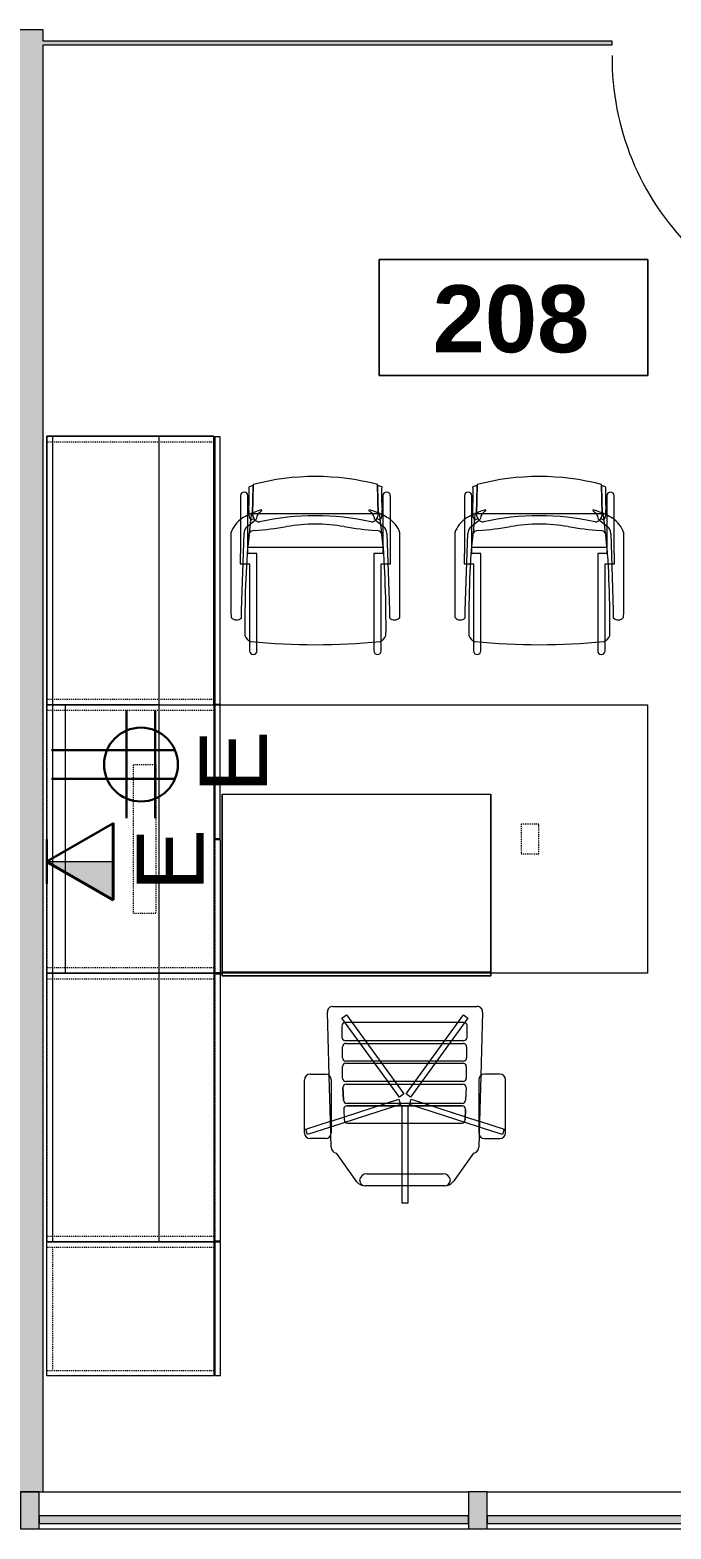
# Model space of a CAD drawing. Header units: inches. Extents: x 1180 to 3050, y -149 to 1363.
# Drawn here: x 2533.4 to 2619.3, y -149.3 to 51.7 of the extents above; entities that cross this region are included whole.
import ezdxf

# ---------------------------------------------------------------- set-up
doc = ezdxf.new("R2010")
doc.units = ezdxf.units.IN
doc.header["$MEASUREMENT"] = 0
doc.linetypes.add('Dash', pattern=[0.25, 0.125, -0.125])
for name, color, linetype, lineweight in [('A-ANNO-NOTE', 131, 'Continuous', 30), ('A-AREA-IDEN', 2, 'Continuous', 9), ('A-DOOR', 31, 'Continuous', 13), ('A-GLAZ-CURT', 52, 'Continuous', 13), ('A-GLAZ-CWMG', 51, 'Continuous', 13), ('A-WALL-PATT', 111, 'Continuous', 13), ('I-FURN', 30, 'Continuous', 9), ('I-FURN-PNLS', 30, 'Dash', 9), ('I-WALL', 2, 'Continuous', 13)]:
    doc.layers.add(name, color=color, linetype=linetype, lineweight=lineweight)
doc.styles.add('Swis721 Lt BT', font='swissl.ttf', dxfattribs={"height": 9})
doc.styles.add('Swis721 Lt BT_B_1', font='', dxfattribs={"height": 9})
doc.styles.get('Swis721 Lt BT_B_1').set_extended_font_data('Swis721 Lt BT', bold=True)

# ---------------------------------------------------------------- blocks, each defined once
blk = doc.blocks.new('System Panel - Glazed-6522019-FIRST FLOOR POWER _ SIGNAL')
at = {"layer": 'A-GLAZ-CURT', "lineweight": 9}
blk.add_hatch(color=7, dxfattribs=at).paths.add_polyline_path([(-28.75, 1.75), (-28.75, 0.75), (28.75, 0.75), (28.75, 1.75), (4.96, 1.75)], flags=0)
at = {"layer": 'A-GLAZ-CURT', "color": 8, "lineweight": 20}
for p, q in [((28.75, 1.75), (-28.75, 1.75)), ((-28.75, 1.75), (-28.75, 0.75)), ((-28.75, 0.75), (28.75, 0.75)), ((28.75, 0.75), (28.75, 1.75))]:
    blk.add_line(p, q, dxfattribs=at)
blk = doc.blocks.new('Rectangular Mullion - 2_5_ x 5_ rectangular-6520307-FIRST FLOOR POWER _ SIGNAL')
at = {"layer": 'A-GLAZ-CWMG', "lineweight": 9}
blk.add_hatch(color=7, dxfattribs=at).paths.add_polyline_path([(1.25, -2.5), (-1.25, -2.5), (-1.25, 2.5), (1.25, 2.5), (1.25, -1.75)], flags=0)
at = {"layer": 'A-GLAZ-CWMG', "color": 8, "lineweight": 20}
for p, q in [((-1.25, 2.5), (1.25, 2.5)), ((-1.25, -2.5), (-1.25, 2.5)), ((1.25, 2.5), (1.25, -2.5)), ((1.25, -2.5), (-1.25, -2.5))]:
    blk.add_line(p, q, dxfattribs=at)
blk = doc.blocks.new('Rectangular Mullion - 2_5_ x 5_ rectangular-V3-FIRST FLOOR POWER _ SIGNAL')
at = {"layer": 'A-GLAZ-CWMG', "lineweight": 9}
for p, q in [((2834.67, -144.25), (2891.67, -144.25)), ((2834.67, -149.25), (2892.17, -149.25))]:
    blk.add_line(p, q, dxfattribs=at)
blk = doc.blocks.new('Rectangular Mullion - 2_5_ x 5_ rectangular-6522014-FIRST FLOOR POWER _ SIGNAL')
at = {"layer": 'A-GLAZ-CWMG', "lineweight": 9}
for p, q in [((2895.17, -144.25), (2952.17, -144.25)), ((2894.67, -149.25), (2952.17, -149.25))]:
    blk.add_line(p, q, dxfattribs=at)
blk = doc.blocks.new('Door - Glass Single - Patch - Short Handle-6515139-FIRST FLOOR POWER _ SIGNAL')
at = {"layer": 'A-DOOR', "color": 8, "lineweight": 20}
for p, q in [((-8.16, -26.75), (17.29, -1.29)), ((18, -2), (-7.46, -27.46)), ((17.29, -1.29), (18, -2)), ((-7.46, -27.46), (-8.16, -26.75))]:
    blk.add_line(p, q, dxfattribs=at)
at = {"layer": 'A-DOOR', "lineweight": 9}
blk.add_arc((18, -2), 36, 179.5, 225, dxfattribs=at)
blk = doc.blocks.new('F - EXECUTIVE DESK 2 - F - EXECUTIVE DESK 2-V29-FIRST FLOOR POWER _ SIGNAL')
at = {"layer": 'I-FURN'}
for p, q in [((23.5, -35.87), (23.5, -12)), ((23.5, -12), (23.5, -35.86)), ((23.5, -12), (59.5, -12)), ((23.5, -12), (59.5, -12)), ((59.5, -35.86), (59.5, -12)), ((59.5, -12), (59.5, -35.87)), ((23.5, -35.87), (23.5, -35.99)), ((23.5, -36), (23.5, -35.87)), ((23.5, -35.87), (23.5, -36)), ((23.5, -35.93), (23.5, -35.87)), ((59.5, -35.87), (23.5, -35.87)), ((59.5, -35.87), (23.5, -35.87)), ((23.5, -35.99), (23.5, -35.93)), ((23.5, -36), (23.5, -36.1)), ((23.5, -36.12), (23.5, -36)), ((23.5, -36.05), (23.5, -36)), ((23.5, -36.02), (23.5, -36.08)), ((23.5, -36.1), (23.5, -36.05)), ((23.5, -36.18), (23.5, -36.1)), ((23.5, -36.37), (23.5, -36.12)), ((23.5, -36.13), (23.5, -36.18)), ((23.5, -36.17), (23.5, -36.3)), ((59.5, -35.87), (59.5, -35.93)), ((59.5, -36), (59.5, -35.87)), ((59.5, -35.87), (59.5, -36)), ((59.5, -35.99), (59.5, -35.87)), ((59.5, -35.93), (59.5, -35.99)), ((59.5, -36), (59.5, -36.18)), ((59.5, -36), (59.5, -36.12)), ((59.5, -36.1), (59.5, -36)), ((59.5, -36.08), (59.5, -36.02)), ((59.5, -36.12), (59.5, -36.22)), ((59.5, -36.18), (59.5, -36.13)), ((59.5, -36.37), (59.5, -36.17)), ((23.5, -36.3), (23.5, -36.37)), ((23.5, -36.37), (59.5, -36.37)), ((59.5, -36.22), (59.5, -36.37)), ((37.84, -49.71), (37.6, -41.21)), ((38.35, -40.44), (57.65, -40.44)), ((39.56, -42.02), (40.16, -41.57)), ((47.26, -52.62), (39.56, -42.02)), ((40.16, -41.57), (47.86, -52.17)), ((48.14, -52.17), (55.84, -41.57)), ((56.44, -42.02), (48.74, -52.62)), ((55.84, -41.57), (56.44, -42.02)), ((58.4, -41.21), (58.16, -49.71)), ((39.55, -43.05), (39.55, -44.59)), ((39.55, -43.05), (39.55, -44.59)), ((55.91, -42.61), (39.99, -42.61)), ((55.91, -42.61), (39.99, -42.61)), ((56.35, -44.59), (56.35, -43.05)), ((56.35, -44.59), (56.35, -43.05)), ((39.61, -47.35), (39.61, -45.85)), ((39.61, -47.35), (39.61, -45.85)), ((39.99, -45.03), (55.9, -45.03)), ((39.99, -45.03), (55.9, -45.03)), ((40.06, -45.41), (55.82, -45.41)), ((40.06, -45.41), (55.82, -45.41)), ((56.26, -45.85), (56.26, -47.35)), ((56.26, -45.85), (56.26, -47.35)), ((55.82, -47.79), (40.06, -47.79)), ((55.82, -47.79), (40.06, -47.79)), ((40.06, -48.07), (55.78, -48.07)), ((40.06, -48.07), (55.78, -48.07)), ((35.28, -49.53), (37.36, -49.53)), ((38.06, -57.42), (37.84, -49.74)), ((39.61, -50.08), (39.61, -48.51)), ((39.61, -50.08), (39.61, -48.51)), ((56.22, -48.51), (56.22, -50.08)), ((56.22, -48.51), (56.22, -50.08)), ((58.16, -49.74), (57.94, -57.42)), ((60.72, -49.53), (58.64, -49.53)), ((34.54, -57.42), (34.54, -50.28)), ((38.11, -50.28), (38.11, -57.42)), ((39.76, -53.03), (39.68, -51.34)), ((39.68, -51.34), (39.76, -53.03)), ((55.78, -50.52), (40.06, -50.52)), ((55.78, -50.52), (40.06, -50.52)), ((40.12, -50.88), (55.75, -50.88)), ((40.12, -50.88), (55.75, -50.88)), ((47.86, -52.17), (47.26, -52.62)), ((48.74, -52.62), (48.14, -52.17)), ((56.19, -51.34), (56.11, -53.03)), ((56.19, -51.34), (56.11, -53.03)), ((57.9, -50.28), (57.9, -57.42)), ((61.47, -57.42), (61.47, -50.28)), ((38.11, -55.82), (47.17, -52.87)), ((47.41, -53.59), (38.15, -56.6)), ((39.8, -54.24), (39.84, -55.66)), ((39.8, -54.24), (39.84, -55.66)), ((55.67, -53.45), (40.2, -53.45)), ((55.67, -53.45), (40.2, -53.45)), ((55.67, -53.79), (40.24, -53.79)), ((40.24, -53.79), (55.67, -53.79)), ((47.17, -52.87), (47.41, -53.59)), ((47.63, -53.75), (48.38, -53.75)), ((47.63, -64.52), (47.63, -53.75)), ((48.38, -53.75), (48.38, -64.52)), ((48.6, -53.59), (48.83, -52.87)), ((57.85, -56.6), (48.6, -53.59)), ((48.83, -52.87), (57.9, -55.82)), ((56.07, -55.66), (56.11, -54.24)), ((56.11, -54.24), (56.07, -55.66)), ((34.71, -56.92), (38.01, -55.85)), ((38.01, -55.85), (38.11, -55.82)), ((40.28, -56.09), (55.63, -56.09)), ((40.28, -56.09), (55.63, -56.09)), ((57.9, -55.82), (57.99, -55.85)), ((57.99, -55.85), (61.29, -56.92)), ((34.95, -57.64), (34.71, -56.92)), ((38.04, -56.63), (34.95, -57.64)), ((37.36, -58.17), (35.28, -58.17)), ((38.11, -56.61), (38.04, -56.63)), ((38.06, -57.65), (38.06, -57.47)), ((38.11, -59.31), (38.06, -57.65)), ((57.94, -57.65), (57.89, -59.31)), ((57.96, -56.63), (57.9, -56.61)), ((57.94, -57.47), (57.94, -57.65)), ((61.06, -57.64), (57.96, -56.63)), ((58.64, -58.17), (60.72, -58.17)), ((61.29, -56.92), (61.06, -57.64)), ((41.56, -63.98), (38.81, -60.13)), ((57.19, -60.13), (54.44, -63.98)), ((42.87, -62.9), (53.13, -62.9)), ((53.31, -64.52), (42.69, -64.52)), ((53.27, -64.52), (42.73, -64.52)), ((47.63, -66.85), (47.63, -64.52)), ((48.38, -64.52), (48.38, -66.85)), ((48.38, -66.85), (47.63, -66.85))]:
    blk.add_line(p, q, dxfattribs=at)
for centre, radius, start, end in [((38.35, -41.19), 0.75, 90, 181.6253), ((57.65, -41.19), 0.75, 358.3747, 90), ((35.28, -50.28), 0.746, 90, 180), ((37.36, -50.28), 0.746, 0, 90), ((58.64, -50.28), 0.746, 90, 180), ((60.72, -50.28), 0.746, 0, 90), ((35.28, -57.42), 0.746, 180, 270), ((37.36, -57.42), 0.746, 270, 0), ((58.64, -57.42), 0.746, 180, 270), ((60.72, -57.42), 0.746, 270, 0), ((38.97, -59.29), 0.861, 181.6253, 259.2912), ((57.03, -59.29), 0.861, 280.7088, 358.3747), ((42.72, -63.02), 1.5, 219.5448, 268.6344), ((42.87, -63.87), 0.972, 90, 170), ((42.73, -63.71), 0.819, 180, 270), ((53.13, -63.87), 0.972, 10, 90), ((53.27, -63.71), 0.819, 270, 0), ((53.28, -63.02), 1.5, 271.3656, 320.4552)]:
    blk.add_arc(centre, radius, start, end, dxfattribs=at)
for centre, major_axis, ratio, start_param, end_param in [((39.99, -43.05), (0.441, 0), 0.994522, 1.570796, 3.141593), ((39.99, -43.05), (0.441, 0), 0.994522, 1.570796, 3.141593), ((55.91, -43.05), (0.441, 0), 0.994522, 0, 1.570796), ((55.91, -43.05), (0.441, 0), 0.994522, 0.785398, 1.570796), ((55.91, -43.05), (0.441, 0), 0.994522, 0, 0.785398), ((39.99, -44.59), (0.441, 0), 0.994522, 3.141593, 4.712389), ((39.99, -44.59), (-0.441, 0), 0.994522, 0, 1.570796), ((40.06, -45.85), (0.441, 0), 0.999591, 1.570796, 3.141593), ((40.06, -45.85), (0.441, 0), 0.999591, 2.356194, 3.141593), ((40.06, -45.85), (0.441, 0), 0.999591, 1.570796, 2.356194), ((55.82, -45.85), (0.441, 0), 0.999591, 0, 1.570796), ((55.82, -45.85), (0.441, 0), 0.999591, 0.785398, 1.570796), ((55.9, -44.59), (-0.442, 0), 0.994522, 1.570796, 3.141593), ((55.9, -44.59), (-0.442, 0), 0.994522, 1.570796, 3.141593), ((55.82, -45.85), (-0.441, 0), 0.999591, 3.141593, 3.926991), ((40.06, -47.35), (0.441, 0), 0.999591, 3.141593, 4.712389), ((40.06, -47.35), (-0.441, 0), 0.999591, 0, 0.785398), ((40.06, -48.51), (0.441, 0), 0.999403, 1.570796, 3.141593), ((40.06, -48.51), (0.441, 0), 0.999403, 2.356194, 3.141593), ((40.06, -47.35), (0.441, 0), 0.999591, 3.926991, 4.712389), ((40.06, -48.51), (0.441, 0), 0.999403, 1.570796, 2.356194), ((55.78, -48.51), (0.441, 0), 0.999403, 0, 1.570796), ((55.78, -48.51), (0.441, 0), 0.999403, 0, 1.570796), ((55.82, -47.35), (0.441, 0), 0.999591, 4.712389, 6.283185), ((55.82, -47.35), (0.441, 0), 0.999591, 4.712389, 5.497787), ((55.82, -47.35), (0.441, 0), 0.999591, 5.497787, 6.283185), ((40.06, -50.08), (0.441, 0), 0.999403, 3.141593, 4.712389), ((40.06, -50.08), (0.441, 0), 0.999403, 3.141593, 3.926991), ((55.78, -50.08), (0.441, 0), 0.999403, 4.712389, 6.283185), ((55.78, -50.08), (0.441, 0), 0.999403, 4.712389, 6.283185), ((40.12, -51.32), (0.441, 0), 0.998574, 1.570796, 3.191177), ((40.12, -51.32), (0.441, 0), 0.998574, 2.380987, 3.191177), ((40.06, -50.08), (0.441, 0), 0.999403, 3.926991, 4.712389), ((40.12, -51.32), (0.441, 0), 0.998574, 1.570796, 2.380987), ((55.75, -51.32), (0.441, 0), 0.998574, 6.233601, 7.853982), ((55.75, -51.32), (0.441, 0), 0.998574, 0.760606, 1.570796), ((55.75, -51.32), (0.441, 0), 0.998574, 6.233601, 7.043791), ((40.2, -53.01), (0.441, 0), 0.998574, 3.191177, 4.712389), ((40.2, -53.01), (0.441, 0), 0.998574, 3.191177, 4.712389), ((40.24, -54.23), (0.441, 0), 0.99965, 1.570796, 3.16704), ((40.24, -54.23), (0.441, 0), 0.99965, 1.570796, 3.16704), ((55.67, -53.01), (0.441, 0), 0.998574, 4.712389, 6.233601), ((55.67, -53.01), (0.441, 0), 0.998574, 4.712389, 6.233601), ((55.67, -54.23), (0.441, 0), 0.99965, 6.257738, 7.853982), ((55.67, -54.23), (0.441, 0), 0.99965, 6.257738, 7.853982), ((40.28, -55.65), (0.441, 0), 0.99965, 3.16704, 4.712389), ((40.28, -55.65), (0.441, 0), 0.99965, 3.16704, 3.939715), ((40.28, -55.65), (0.441, 0), 0.99965, 3.939715, 4.712389), ((55.63, -55.65), (0.441, 0), 0.99965, 4.712389, 6.257738), ((55.63, -55.65), (0.441, 0), 0.99965, 4.712389, 5.485063), ((55.63, -55.65), (0.441, 0), 0.99965, 5.485063, 6.257738)]:
    blk.add_ellipse(centre, major_axis=major_axis, ratio=ratio, start_param=start_param, end_param=end_param, dxfattribs=at)
at = {"layer": 'I-FURN-PNLS', "linetype": 'Continuous'}
for p, q in [((0, 36), (15, 36)), ((0, 0), (0, 36)), ((0, 36), (0, 0)), ((15, 36), (0, 36)), ((0, 36), (15, 36)), ((0, 0), (0, 36)), ((0.75, 36), (0.75, 0)), ((15, 36), (22.38, 36)), ((22.38, 36), (15, 36)), ((15, 36), (15, 0)), ((22.38, 36), (22.38, 0)), ((22.38, 0), (22.38, 36)), ((22.5, 35.94), (22.5, 0.06)), ((23.25, 35.94), (22.5, 35.94)), ((23.25, 0.06), (23.25, 35.94)), ((0, 0), (0.75, 0)), ((0, -72), (0, 0)), ((0, 0), (0.75, 0)), ((0, -72), (0, 0)), ((0, 0), (0.75, 0)), ((15, 0), (0, 0)), ((0.75, 0), (0.75, -72)), ((0.75, 0), (0.75, -72)), ((0.75, 0), (2.5, 0)), ((2.5, -36), (2.5, 0)), ((2.5, 0), (15, 0)), ((2.5, 0), (15, 0)), ((15, 0), (80.5, 0)), ((15, 0), (22.38, 0)), ((22.38, 0), (22.38, -36)), ((22.5, 0.06), (23.25, 0.06)), ((80.5, 0), (80.5, -36)), ((0, 0), (15, 0)), ((0, -72), (0, 0)), ((0, -72), (0, 0)), ((0, 0), (0.75, 0)), ((0, -36), (0, 0)), ((0.75, 0), (0.75, -72)), ((0.75, 0), (2.5, 0)), ((2.5, 0), (15, 0)), ((15, 0), (15, -72)), ((15, 0), (22.38, 0)), ((22.38, 0), (22.38, -36)), ((23.25, -0.06), (22.5, -0.06)), ((22.5, -0.06), (22.5, -17.94)), ((23.25, -17.94), (23.25, -0.06)), ((23.5, -36.37), (23.5, -12)), ((23.5, -12), (59.5, -12)), ((59.5, -12), (59.5, -36.37)), ((22.5, -17.94), (23.25, -17.94)), ((22.5, -18.06), (23.25, -18.06)), ((22.5, -35.94), (22.5, -18.06)), ((23.25, -18.06), (23.25, -35.94)), ((0, -36), (0.75, -36)), ((0, -72), (0, -36)), ((0.75, -36), (0, -36)), ((0.75, -36), (2.5, -36)), ((2.5, -36), (0.75, -36)), ((15, -36), (2.5, -36)), ((2.5, -36), (15, -36)), ((15, -36), (2.5, -36)), ((80.5, -36), (15, -36)), ((15, -36), (22.38, -36)), ((22.38, -36), (15, -36)), ((22.38, -36), (22.38, -72)), ((22.38, -36), (22.38, -72)), ((23.25, -35.94), (22.5, -35.94)), ((22.5, -36.06), (23.25, -36.06)), ((22.5, -71.94), (22.5, -36.06)), ((23.25, -36.06), (23.25, -71.94)), ((59.5, -36.37), (23.5, -36.37)), ((15, -72), (0, -72)), ((0.75, -72), (0, -72)), ((0.75, -72), (0, -72)), ((0.75, -72), (0, -72)), ((0, -72), (22.38, -72)), ((0, -90), (0, -72)), ((0.75, -72), (0, -72)), ((15, -72), (0.75, -72)), ((15, -72), (0.75, -72)), ((22.38, -72), (15, -72)), ((22.38, -72), (15, -72)), ((22.38, -72), (22.38, -90)), ((23.25, -71.94), (22.5, -71.94)), ((23.28, -72.06), (22.53, -72.06)), ((22.53, -72.06), (22.53, -89.94)), ((23.28, -89.94), (23.28, -72.06)), ((22.38, -90), (0, -90)), ((22.53, -89.94), (23.28, -89.94))]:
    blk.add_line(p, q, dxfattribs=at)
at = {"layer": 'I-FURN-PNLS'}
for p, q in [((0, 0), (0, 36)), ((0, 35.25), (15, 35.25)), ((15, 35.25), (22.38, 35.25)), ((22.38, 0), (22.38, 36)), ((22.5, 0.06), (22.5, 35.94)), ((0, 0.75), (15, 0.75)), ((0, 0), (0, -72)), ((15, 0.75), (22.38, 0.75)), ((22.38, 0), (22.38, -36)), ((0, 0), (0, -36)), ((0, -0.75), (0.75, -0.75)), ((0.75, -0.75), (2.5, -0.75)), ((2.5, -0.75), (15, -0.75)), ((15, -0.75), (22.38, -0.75)), ((22.5, -17.94), (22.5, -0.06)), ((11.63, -8), (14.63, -8)), ((11.63, -28), (11.63, -8)), ((14.63, -8), (14.63, -28)), ((63.57, -16.03), (63.57, -19.97)), ((65.93, -16.03), (63.57, -16.03)), ((65.93, -19.97), (65.93, -16.03)), ((22.5, -18.06), (22.5, -35.94)), ((63.57, -19.97), (65.93, -19.97)), ((14.63, -28), (11.63, -28)), ((0, -35.25), (0.75, -35.25)), ((0, -36), (0, -72)), ((0.75, -35.25), (2.5, -35.25)), ((2.5, -35.25), (15, -35.25)), ((15, -35.25), (22.38, -35.25)), ((22.38, -36), (22.38, -72)), ((22.5, -36.06), (22.5, -71.94)), ((0, -36.75), (0.75, -36.75)), ((0.75, -36.75), (15, -36.75)), ((15, -36.75), (22.38, -36.75)), ((0, -71.25), (0.75, -71.25)), ((0.75, -71.25), (15, -71.25)), ((15, -71.25), (22.38, -71.25)), ((22.53, -89.94), (22.53, -72.06)), ((0, -72.75), (22.38, -72.75)), ((0.75, -72.75), (0.75, -89.25)), ((0, -89.25), (22.38, -89.25))]:
    blk.add_line(p, q, dxfattribs=at)
blk = doc.blocks.new('F-Haworth_Chair_X99-Seminar - X99 Seminar Chair with Glides-V30-FIRST FLOOR POWER _ SIGNAL')
at = {"layer": 'I-FURN'}
for p, q in [((-8.34, 11.52), (-8.42, 7.57)), ((-8.42, 7.57), (-8.34, 11.37)), ((8.42, 7.57), (8.34, 11.52)), ((8.34, 11.37), (8.42, 7.57)), ((-10.04, 10.02), (-10.04, 6.81)), ((-9.04, 7.4), (-9.04, 10.02)), ((-7.18, 7.99), (-7.21, 8.13)), ((7.21, 8.13), (7.18, 7.99)), ((9.04, 10.02), (9.04, 7.4)), ((10.04, 6.81), (10.04, 10.02)), ((-10.04, 6.81), (-10.04, 5)), ((-9.13, 5.92), (-8.07, 6.77)), ((-9.04, 5.99), (-9.04, 7.4)), ((-8.75, 6.22), (-8.88, 4.99)), ((-8.68, 6.87), (-8.75, 6.22)), ((-8.66, 7.03), (-8.68, 6.87)), ((-8.62, 7.42), (-8.66, 7.04)), ((-8.6, 7.6), (-8.62, 7.43)), ((-8.61, 6.81), (-8.23, 6.95)), ((-8.49, 7.6), (-8.56, 7.6)), ((-7.65, 7.6), (-8.4, 7.6)), ((-8.03, 6.81), (-7.95, 6.87)), ((7.65, 7.6), (-7.65, 7.6)), ((8.4, 7.6), (7.65, 7.6)), ((7.95, 6.87), (8.03, 6.81)), ((8.07, 6.77), (9.13, 5.92)), ((8.23, 6.95), (8.61, 6.81)), ((8.56, 7.6), (8.49, 7.6)), ((8.62, 7.43), (8.6, 7.6)), ((8.66, 7.04), (8.62, 7.42)), ((8.68, 6.87), (8.66, 7.03)), ((8.75, 6.22), (8.68, 6.87)), ((8.88, 4.99), (8.75, 6.22)), ((9.04, 7.4), (9.04, 5.99)), ((10.04, 5), (10.04, 6.81)), ((-11.32, 5.06), (-11.32, -5.48)), ((-10.04, 4.99), (-10.04, 2.27)), ((-9.92, -5.36), (-9.57, 4.97)), ((-8.9, 4.8), (-9.07, 3.2)), ((-9.04, 3.62), (-9.04, 5.99)), ((-8.88, 4.99), (-8.89, 4.91)), ((8.89, 4.91), (8.88, 4.99)), ((9.07, 3.2), (8.9, 4.8)), ((9.04, 5.99), (9.04, 3.62)), ((9.57, 4.97), (9.92, -5.36)), ((10.04, 2.27), (10.04, 4.99)), ((11.32, -5.48), (11.32, 5.06)), ((-10.04, 2.27), (-10.07, 2.27)), ((-10.07, 2.27), (-10.07, 0.89)), ((-9.07, 3.2), (-9.07, 3.12)), ((-9.07, 3.12), (9.07, 3.12)), ((-9.04, 3.43), (-9.04, 3.62)), ((-9.04, 3.12), (-9.04, 3.43)), ((-9.04, 2.27), (-9.04, 3.12)), ((-7.83, 2.27), (-9.04, 2.27)), ((-7.83, -9.57), (-7.83, 2.27)), ((9.04, 2.27), (7.83, 2.27)), ((7.83, 2.27), (7.83, -9.57)), ((9.04, 3.62), (9.04, 3.43)), ((9.04, 3.43), (9.04, 3.12)), ((9.04, 3.12), (9.04, 2.27)), ((9.07, 3.12), (9.07, 3.2)), ((10.07, 2.27), (10.04, 2.27)), ((10.07, 0.89), (10.07, 2.27)), ((-10.07, 0.89), (-9.71, 0.89)), ((-9.71, 0.89), (-9.2, 0.89)), ((-9.2, 0.89), (-8.82, 0.89)), ((-8.82, 0.89), (-8.82, -9.44)), ((8.82, 0.89), (9.2, 0.89)), ((8.82, -9.44), (8.82, 0.89)), ((9.2, 0.89), (9.71, 0.89)), ((9.71, 0.89), (10.07, 0.89)), ((-11.32, -5.48), (-11.3, -6.32)), ((-9.92, -6.36), (-9.92, -5.36)), ((9.92, -5.36), (9.92, -6.36)), ((11.3, -6.32), (11.32, -5.48)), ((-8.82, -9.44), (-8.82, -10.78)), ((-7.83, -10.78), (-7.83, -9.57)), ((7.83, -9.57), (7.83, -10.78)), ((8.82, -10.78), (8.82, -9.44))]:
    blk.add_line(p, q, dxfattribs=at)
for centre, radius, start, end in [((0, -20.29), 32.89, 75.3075, 104.696), ((-9.54, 10.02), 0.498, 360, 180), ((-36.06, 10.03), 27.2, 355.9857, 2.5118), ((0, -20.73), 33.17, 104.5766, 105.5522), ((0, -20.73), 33.17, 74.4478, 75.4234), ((36.06, 10.03), 27.2, 177.4882, 184.0143), ((9.54, 10.02), 0.498, 360, 180), ((-5.2, 7.86), 3.74, 175.9857, 189.9064), ((-4.71, -1.15), 9.61, 105.0666, 112.7369), ((4.71, -1.15), 9.61, 67.2631, 74.9334), ((5.2, 7.86), 3.74, 350.0936, 4.0143), ((-7.87, 3.92), 3.63, 121.9522, 161.8211), ((-4.71, -1.15), 9.61, 116.0036, 121.9522), ((-4.71, -1.15), 9.61, 113.5094, 116.0036), ((-8.28, 7.33), 0.613, 189.9064, 237.4573), ((-4.71, -1.15), 9.61, 112.927, 113.3607), ((-7.37, 7.55), 1.05, 178.8214, 214.7998), ((-7.37, 7.55), 1.05, 178.8214, 264.0446), ((-6.55, 6.76), 1.38, 160.4467, 174.9122), ((-6.55, 6.76), 1.38, 147.5752, 160.4467), ((-6.55, 6.76), 1.38, 131.5158, 145.9813), ((0, -26.49), 33.83, 77.2285, 102.7715), ((-6.55, 6.76), 1.38, 117.0503, 131.5158), ((0, -15.97), 22.19, 79.9767, 100.0233), ((6.55, 6.76), 1.38, 48.4842, 62.9497), ((6.55, 6.76), 1.38, 34.0187, 48.4842), ((7.37, 7.55), 1.05, 275.9554, 1.1786), ((6.55, 6.76), 1.38, 19.5533, 32.4248), ((6.55, 6.76), 1.38, 5.0878, 19.5533), ((7.37, 7.55), 1.05, 325.2002, 1.1786), ((4.71, -1.15), 9.61, 66.6393, 67.073), ((4.71, -1.15), 9.61, 63.9964, 66.4906), ((8.28, 7.33), 0.613, 302.5427, 350.0936), ((4.71, -1.15), 9.61, 58.0478, 63.9964), ((7.87, 3.92), 3.63, 18.1789, 58.0478), ((-8.18, 4.9), 1.39, 132.8922, 177.1987), ((144.06, -7.32), 153.52, 175.4787, 180.5251), ((-8.24, 4.59), 0.763, 84.2338, 165.7662), ((-11.32, 48.08), 42.84, 274.2301, 280.0233), ((11.32, 48.08), 42.84, 259.9767, 265.7699), ((8.24, 4.59), 0.763, 14.2338, 95.7662), ((-144.06, -7.32), 153.52, 359.4749, 4.5213), ((8.18, 4.9), 1.39, 2.8013, 47.1078), ((-10.58, -5.68), 0.956, 221.8901, 314.1099), ((10.58, -5.68), 0.956, 225.8901, 318.1099), ((-8.21, -8.28), 1.31, 200.0433, 249.9567), ((0, 75.01), 84.96, 264.1475, 275.8525), ((8.21, -8.28), 1.31, 290.0433, 339.9567), ((-8.32, -10.78), 0.495, 180, 360), ((8.32, -10.78), 0.495, 180, 360)]:
    blk.add_arc(centre, radius, start, end, dxfattribs=at)
blk = doc.blocks.new('F-Haworth_Chair_X99-Seminar - X99 Seminar Chair with Glides-V31-FIRST FLOOR POWER _ SIGNAL')
at = {"layer": 'I-FURN'}
for p, q in [((-8.34, 11.52), (-8.42, 7.57)), ((-8.42, 7.57), (-8.34, 11.37)), ((8.42, 7.57), (8.34, 11.52)), ((8.34, 11.37), (8.42, 7.57)), ((-10.04, 10.02), (-10.04, 6.81)), ((-9.04, 7.4), (-9.04, 10.02)), ((-7.18, 7.99), (-7.21, 8.13)), ((7.21, 8.13), (7.18, 7.99)), ((9.04, 10.02), (9.04, 7.4)), ((10.04, 6.81), (10.04, 10.02)), ((-10.04, 6.81), (-10.04, 5)), ((-9.13, 5.92), (-8.07, 6.77)), ((-9.04, 5.99), (-9.04, 7.4)), ((-8.75, 6.22), (-8.88, 4.99)), ((-8.68, 6.87), (-8.75, 6.22)), ((-8.66, 7.03), (-8.68, 6.87)), ((-8.62, 7.42), (-8.66, 7.04)), ((-8.6, 7.6), (-8.62, 7.43)), ((-8.61, 6.81), (-8.23, 6.95)), ((-8.49, 7.6), (-8.56, 7.6)), ((-7.65, 7.6), (-8.4, 7.6)), ((-8.03, 6.81), (-7.95, 6.87)), ((7.65, 7.6), (-7.65, 7.6)), ((8.4, 7.6), (7.65, 7.6)), ((7.95, 6.87), (8.03, 6.81)), ((8.07, 6.77), (9.13, 5.92)), ((8.23, 6.95), (8.61, 6.81)), ((8.56, 7.6), (8.49, 7.6)), ((8.62, 7.43), (8.6, 7.6)), ((8.68, 6.87), (8.62, 7.42)), ((8.75, 6.22), (8.68, 6.87)), ((8.88, 4.99), (8.75, 6.22)), ((9.04, 7.4), (9.04, 5.99)), ((10.04, 5), (10.04, 6.81)), ((-11.32, 5.06), (-11.32, -5.48)), ((-10.04, 4.99), (-10.04, 2.27)), ((-9.92, -5.36), (-9.57, 4.97)), ((-8.9, 4.8), (-9.07, 3.2)), ((-9.04, 3.62), (-9.04, 5.99)), ((-8.88, 4.99), (-8.89, 4.91)), ((8.89, 4.91), (8.88, 4.99)), ((9.07, 3.2), (8.9, 4.8)), ((9.04, 5.99), (9.04, 3.62)), ((9.57, 4.97), (9.92, -5.36)), ((10.04, 2.27), (10.04, 4.99)), ((11.32, -5.48), (11.32, 5.06)), ((-10.04, 2.27), (-10.07, 2.27)), ((-10.07, 2.27), (-10.07, 0.89)), ((-9.07, 3.2), (-9.07, 3.12)), ((-9.07, 3.12), (9.07, 3.12)), ((-9.04, 3.43), (-9.04, 3.62)), ((-9.04, 3.12), (-9.04, 3.43)), ((-9.04, 2.27), (-9.04, 3.12)), ((-7.83, 2.27), (-9.04, 2.27)), ((-7.83, -9.57), (-7.83, 2.27)), ((9.04, 2.27), (7.83, 2.27)), ((7.83, 2.27), (7.83, -9.57)), ((9.04, 3.62), (9.04, 3.43)), ((9.04, 3.43), (9.04, 3.12)), ((9.04, 3.12), (9.04, 2.27)), ((9.07, 3.12), (9.07, 3.2)), ((10.07, 2.27), (10.04, 2.27)), ((10.07, 0.89), (10.07, 2.27)), ((-10.07, 0.89), (-9.71, 0.89)), ((-9.71, 0.89), (-9.2, 0.89)), ((-9.2, 0.89), (-8.82, 0.89)), ((-8.82, 0.89), (-8.82, -9.44)), ((8.82, 0.89), (9.2, 0.89)), ((8.82, -9.44), (8.82, 0.89)), ((9.2, 0.89), (9.71, 0.89)), ((9.71, 0.89), (10.07, 0.89)), ((-11.32, -5.48), (-11.3, -6.32)), ((-9.92, -6.36), (-9.92, -5.36)), ((9.92, -5.36), (9.92, -6.36)), ((11.3, -6.32), (11.32, -5.48)), ((-8.82, -9.44), (-8.82, -10.78)), ((-7.83, -10.78), (-7.83, -9.57)), ((7.83, -9.57), (7.83, -10.78)), ((8.82, -10.78), (8.82, -9.44))]:
    blk.add_line(p, q, dxfattribs=at)
for centre, radius, start, end in [((0, -20.29), 32.89, 75.3075, 104.696), ((-9.54, 10.02), 0.498, 360, 180), ((-36.06, 10.03), 27.2, 355.9857, 2.5118), ((0, -20.73), 33.17, 104.5766, 105.5522), ((0, -20.73), 33.17, 74.4478, 75.4234), ((36.06, 10.03), 27.2, 177.4882, 184.0143), ((9.54, 10.02), 0.498, 360, 180), ((-5.2, 7.86), 3.74, 175.9857, 189.9064), ((-4.71, -1.15), 9.61, 105.0666, 112.7369), ((4.71, -1.15), 9.61, 67.2631, 74.9334), ((5.2, 7.86), 3.74, 350.0936, 4.0143), ((-7.87, 3.92), 3.63, 121.9522, 161.8211), ((-4.71, -1.15), 9.61, 116.0036, 121.9522), ((-4.71, -1.15), 9.61, 113.5094, 116.0036), ((-8.28, 7.33), 0.613, 189.9064, 237.4573), ((-4.71, -1.15), 9.61, 112.927, 113.3607), ((-7.37, 7.55), 1.05, 178.8214, 214.7998), ((-7.37, 7.55), 1.05, 178.8214, 264.0446), ((-6.55, 6.76), 1.38, 160.4467, 174.9122), ((-6.55, 6.76), 1.38, 147.5752, 160.4467), ((-6.55, 6.76), 1.38, 117.0503, 145.9813), ((0, -26.49), 33.83, 77.2285, 102.7715), ((0, -15.97), 22.19, 79.9767, 100.0233), ((6.55, 6.76), 1.38, 34.0187, 62.9497), ((7.37, 7.55), 1.05, 275.9554, 1.1786), ((6.55, 6.76), 1.38, 5.0878, 32.4248), ((7.37, 7.55), 1.05, 325.2002, 1.1786), ((4.71, -1.15), 9.61, 66.6393, 67.073), ((4.71, -1.15), 9.61, 63.9964, 66.4906), ((8.28, 7.33), 0.613, 302.5427, 350.0936), ((4.71, -1.15), 9.61, 58.0478, 63.7279), ((7.87, 3.92), 3.63, 18.1789, 58.0478), ((-8.18, 4.9), 1.39, 132.8922, 177.1987), ((144.06, -7.32), 153.52, 175.4787, 180.5251), ((-8.24, 4.59), 0.763, 84.2338, 165.7662), ((-11.32, 48.08), 42.84, 274.2301, 280.0233), ((11.32, 48.08), 42.84, 259.9767, 265.7699), ((8.24, 4.59), 0.763, 14.2338, 95.7662), ((-144.06, -7.32), 153.52, 359.4749, 4.5213), ((8.18, 4.9), 1.39, 2.8013, 47.1078), ((-10.58, -5.68), 0.956, 221.8901, 314.1099), ((10.58, -5.68), 0.956, 225.8901, 318.1099), ((-8.21, -8.28), 1.31, 200.0433, 249.9567), ((0, 75.01), 84.96, 264.1475, 275.8525), ((8.21, -8.28), 1.31, 290.0433, 339.9567), ((-8.32, -10.78), 0.495, 180, 360), ((8.32, -10.78), 0.495, 180, 360)]:
    blk.add_arc(centre, radius, start, end, dxfattribs=at)
blk = doc.blocks.new('Room Tag - Number Only-4120135-FIRST FLOOR POWER _ SIGNAL')
at = {"layer": 'A-AREA-IDEN'}
for p, q in [((-0.1881, -0.1636), (-0.1881, -0.0018)), ((-0.1881, -0.0018), (0.1869, -0.0018)), ((0.1869, -0.0018), (-0.1881, -0.0018)), ((-0.1881, -0.0018), (-0.1881, -0.1636)), ((0.1869, -0.0018), (0.1869, -0.1636)), ((0.1869, -0.1636), (0.1869, -0.0018)), ((0.1869, -0.1636), (-0.1881, -0.1636)), ((-0.1881, -0.1636), (0.1869, -0.1636))]:
    blk.add_line(p, q, dxfattribs=at)

msp = doc.modelspace()

# ---------------------------------------------------------------- hatches: boundary and pattern name
at = {"layer": 'A-ANNO-NOTE', "lineweight": 9}
msp.add_hatch(color=256, dxfattribs=at).paths.add_polyline_path([(2544.54, -64.95), (2544.54, -59.79), (2535.6, -59.79)], flags=0)
at = {"layer": 'A-WALL-PATT', "lineweight": 9}
for points in [[(2535.17, -144.25), (2535.17, 51.75), (2531.67, 51.75), (2531.67, -144.25)], [(2611.42, 49.75), (2611.42, 50.25), (2535.17, 50.25), (2535.17, 49.75), (2564.52, 49.75)]]:
    msp.add_hatch(color=7, dxfattribs=at).paths.add_polyline_path(points, flags=0)

# ---------------------------------------------------------------- linework, layer by layer
at = {"layer": 'A-ANNO-NOTE'}
for p, q in [((2546.37, -39.57), (2546.37, -53.92)), ((2550.2, -39.57), (2550.2, -53.92)), ((2536.32, -44.83), (2552.85, -44.83)), ((2536.32, -48.66), (2552.85, -48.66)), ((2535.6, -59.79), (2544.54, -54.64)), ((2535.67, -59.75), (2544.6, -54.6)), ((2544.54, -54.64), (2544.54, -64.95)), ((2544.6, -54.6), (2544.6, -64.91)), ((2535.67, -62.75), (2535.67, -56.75)), ((2535.6, -59.79), (2544.54, -64.95)), ((2535.67, -59.75), (2544.6, -64.91))]:
    msp.add_line(p, q, dxfattribs=at)
at = {"layer": 'A-ANNO-NOTE', "lineweight": 9}
for p, q in [((2535.6, -59.79), (2544.54, -64.95)), ((2544.54, -59.79), (2535.6, -59.79)), ((2544.54, -64.95), (2544.54, -59.79))]:
    msp.add_line(p, q, dxfattribs=at)
at = {"layer": 'A-ANNO-NOTE'}
msp.add_circle((2548.29, -46.75), 4.95, dxfattribs=at)
at = {"layer": 'I-WALL', "color": 8, "lineweight": 20}
for p, q in [((2535.17, 51.75), (2531.67, 51.75)), ((2535.17, 50.25), (2535.17, 51.75)), ((2611.42, 50.25), (2535.17, 50.25)), ((2535.17, -144.25), (2535.17, 49.75)), ((2535.17, 49.75), (2611.42, 49.75)), ((2611.42, 49.75), (2611.42, 50.25)), ((2531.67, -144.25), (2535.17, -144.25))]:
    msp.add_line(p, q, dxfattribs=at)

# ---------------------------------------------------------------- block references
at = {"layer": 'A-AREA-IDEN', "xscale": 95.99999999999994, "yscale": 95.99999999999994, "zscale": 95.99999999999994}
msp.add_blockref('Room Tag - Number Only-4120135-FIRST FLOOR POWER _ SIGNAL', (2598.28, 21.14), dxfattribs=at)
at = {"layer": 'A-DOOR'}
msp.add_blockref('Door - Glass Single - Patch - Short Handle-6515139-FIRST FLOOR POWER _ SIGNAL', (2629.42, 50), dxfattribs=at)
at = {"layer": 'A-GLAZ-CURT', "lineweight": 9, "rotation": 180}
for p in [(2563.42, -146.75), (2623.42, -146.75)]:
    msp.add_blockref('System Panel - Glazed-6522019-FIRST FLOOR POWER _ SIGNAL', p, dxfattribs=at)
at = {"layer": 'A-GLAZ-CWMG', "lineweight": 9, "extrusion": (0, 0, -1)}
for p in [(-2533.42, -146.75), (-2593.42, -146.75)]:
    msp.add_blockref('Rectangular Mullion - 2_5_ x 5_ rectangular-6520307-FIRST FLOOR POWER _ SIGNAL', p, dxfattribs=at)
at = {"layer": 'A-GLAZ-CWMG', "lineweight": 9}
for name, p in [('Rectangular Mullion - 2_5_ x 5_ rectangular-6522014-FIRST FLOOR POWER _ SIGNAL', (-360, 0)), ('Rectangular Mullion - 2_5_ x 5_ rectangular-V3-FIRST FLOOR POWER _ SIGNAL', (-240, 0))]:
    msp.add_blockref(name, p, dxfattribs=at)
at = {"layer": 'I-FURN'}
for name, p in [('F - EXECUTIVE DESK 2 - F - EXECUTIVE DESK 2-V29-FIRST FLOOR POWER _ SIGNAL', (2535.67, -38.73)), ('F-Haworth_Chair_X99-Seminar - X99 Seminar Chair with Glides-V31-FIRST FLOOR POWER _ SIGNAL', (2571.67, -20.73)), ('F-Haworth_Chair_X99-Seminar - X99 Seminar Chair with Glides-V30-FIRST FLOOR POWER _ SIGNAL', (2601.67, -20.73))]:
    msp.add_blockref(name, p, dxfattribs=at)

# ---------------------------------------------------------------- texts
at = {"layer": 'A-ANNO-NOTE', "lineweight": 9, "char_height": 9, "width": 9.393, "attachment_point": 1, "rotation": 90, "style": 'Swis721 Lt BT'}
for insert in [(2556.16, -50.58), (2547.7, -63.76)]:
    msp.add_mtext('E', dxfattribs=dict(at, insert=insert))
at = {"layer": 'A-AREA-IDEN', "insert": (2587.39, 17.52), "char_height": 9, "width": 25.452, "attachment_point": 1, "style": 'Swis721 Lt BT_B_1'}
msp.add_mtext('208', dxfattribs=at)

doc.saveas('drawing.dxf')
